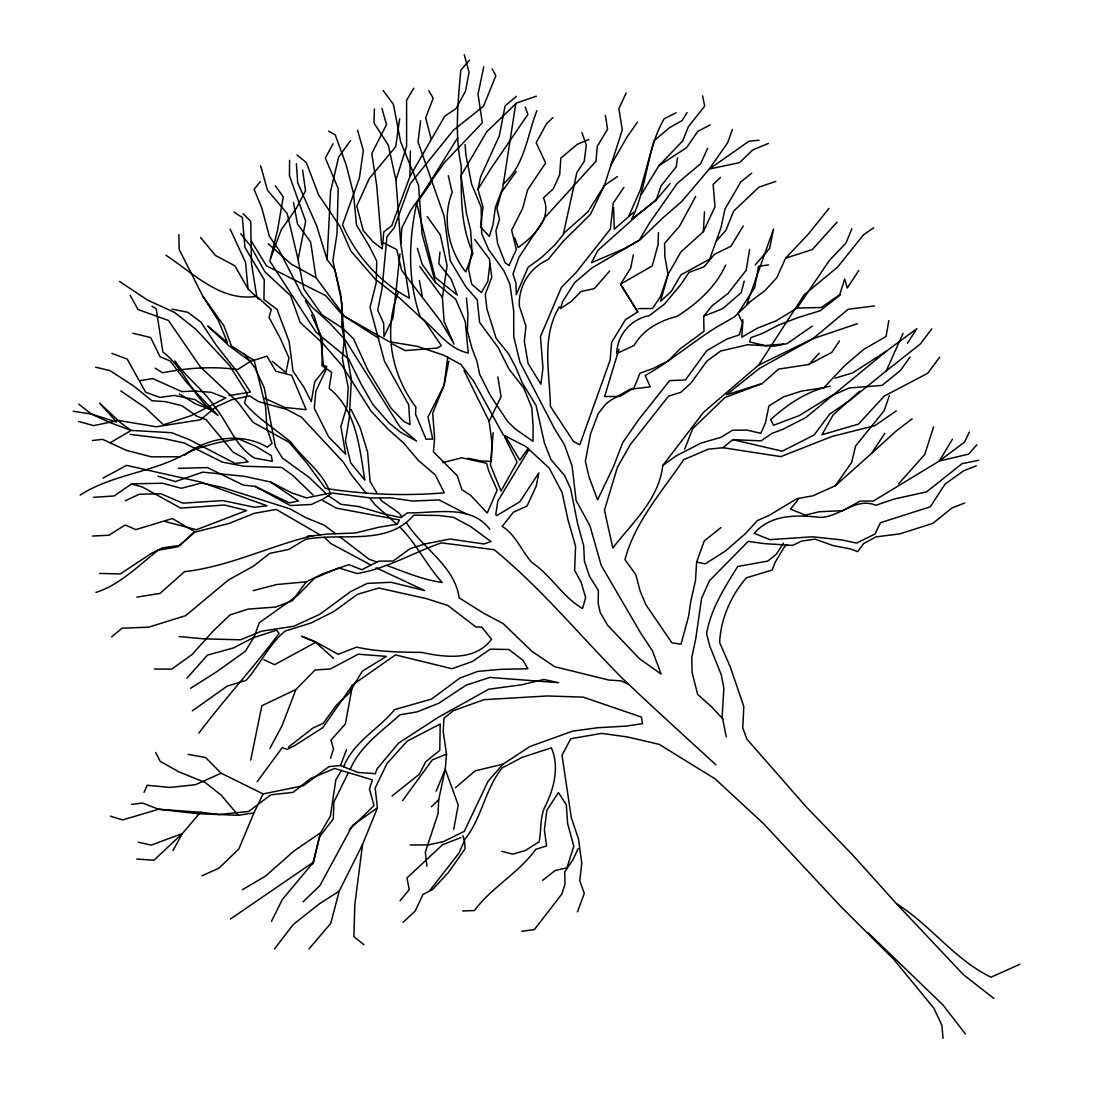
<?xml version="1.0" encoding="UTF-8"?>
<svg xmlns="http://www.w3.org/2000/svg" width="1093" height="1093" viewBox="0 0 1093 1093"><rect width="100%" height="100%" fill="white"/><g stroke="black" fill="none" stroke-linecap="round" stroke-linejoin="round"><path stroke-width="1.5" d="M289.59 160.193L289.454 175.809L305.671 221.21L298.061 259.506L303.813 288.962L321.97 314.798L342.751 328.337L353.463 338.652L367.917 370.172L391.075 408.236L403.741 421.365L410.012 424.63L408.673 404.82L384.435 361.1L370.021 307.42L376.224 282.855L376.743 261.159L369.789 247.045L356.482 224.953L353.476 193.365L346.235 165.111L335.237 134.863L328.651 131.187M399.655 118.741L395.707 146.681L369.202 178.624L356.769 206.085L363.272 230.568L373.027 241.84L382.236 248.849L383.807 231.866L391.8 225.677L409.916 176.519L410.381 151.039M374.407 108.931L373.984 122.99L388.316 145.164L395.939 180.154L400.735 243.548L409.438 298.211C379.736 282.349 355.894 255.694 342.505 224.857L359.392 178.063L363.354 150.561L357.548 130.19M658.464 232.604L658 244.9L652.248 265.927L620.537 284.18L637.779 311.915L625.524 319.539L611.656 342.259L610.099 360.198L579.782 444.81L573.524 441.545L550.407 406.309C549.765 372.904 540.994 337.136 559.425 306.723M410.176 844.998L428.196 844.93L443.444 841.61L464.265 831.377L488.093 781.235L503.026 764.157L529.873 746.546L572.513 731.19L597.734 727.733L625.852 726.135L642.506 723.675L641.427 717.076L583.293 697.156L547.497 695.954L484.103 699.657L453.308 710.696L443.908 718.292L443.225 731.504L446.518 754.129L445.22 769.308L438.689 799.748L438.047 813.575L425.327 852.239L426.912 866.202M326.383 369.01L315.836 391.239L314.265 408.236L328.665 436.927L345.702 454.264L340.866 426.475L347.137 405.681L348.202 387.277L342.396 358.531L344.377 338.243L340.647 293.921L334.936 269.903L327.094 259.574L330.537 191.617L338.652 157.064L350.552 140.573M751.683 173.24L740.849 181.862L724.987 209.009L721.052 227.44L709.74 259.109L680.953 274.849L671.252 291.421L660.473 301.395L668.11 274.316L680.925 251.936L703.373 231.661L704.493 211.905M720.943 527.591L704.261 540.939L696.596 562.021L695.517 580.424L690.694 601.683L688.59 616.315L681.021 644.201L671.935 642.834L645.908 604.784L640.266 591.463L635.771 574.658L624.977 559.63C634.855 521.853 662.249 491.467 683.617 459.743L708.223 449.209L722.979 447.706L780.839 456.628L831.992 436.449L874.796 425.696L896.315 410.859M742.898 319.757L741.805 337.218L757.381 328.16L775.852 320.973L797.07 308.103L829.382 260.448L845.927 243.124L851.898 228.724M400.735 243.548L401.869 227.972L410.585 210.471L444.509 162.461L482.327 122.812L478.024 94.176L483.775 66.769M399.983 253.931L393.125 317.653L383.957 336.576L383.698 323.378L377.713 310.207L382.058 288.484L386.949 236.648L394.218 227.822L410.299 183.624L453.431 130.19L483.557 106.158L495.867 75.608L492.082 68.791M439.973 252.005L438.812 263.604L451.122 279.057L457.229 295.028L435.041 277.253L416.652 203.353L430.574 183.46M489.883 263.755L487.833 281.229L481.385 292.582L471.67 284.153L468.514 269.083L471.985 251.13L470.618 230.391L466.465 213.436L460.986 175.741L486.645 131.87L516.593 102.988L536.39 96.198M493.189 432.609L490.484 465.181L501.018 491.058L517.139 462.175L504.638 437.009M420.641 120.817L418.018 142.022L444.086 215.922L450.22 260.708L466.001 287.022L477.217 299.687L479.581 322.312L498.203 347.67L509.119 369.297L523.807 388.083L531.826 407.839L533.152 426.707L532.96 441.326L515.541 429.166L507.767 421.666L490.552 395.83L479.636 374.202L476.999 361.482L471.971 348.298L467.339 330.878L467.954 313.896L466.451 297.979M515.732 103.821L502.712 188.215L495.443 207.123L492.943 225.062L489.35 236.402L480.578 227.03L483.051 207.192L477.928 189.308L480.551 177.025L499.296 135.874L505.116 105.857L516.374 96.375M392.059 795.977L419.357 774.213L425.683 761.807L439.769 750.399L440.206 723.976L407.142 741.163L387.072 763.46L375.145 788.053L377.44 807.85L362.548 844.465L354.801 904.772L353.872 936.633L363.942 944.694M447.747 357.001L444.072 385.269L432.691 413.168L434.604 438.156L433.443 451.846L457.298 475.756L461.861 489.678L470.564 495.279L487.232 513.041L497.178 490.129L488.694 470.851L486.631 463.309L461.711 457.803L442.72 462.64M514.653 237.659L518.191 247.551C533.439 236.607 552.662 218.518 543.453 197.86L553.304 188.843L559.698 174.648L560.805 158.13L577.241 144.358L588.799 139.48M677.523 157.761L676.266 166.723L661.115 185.878L656.101 200.005L637.315 215.212L597.926 250.365L591.491 262.662L624.13 248.78L639.241 240.2L649.406 223.163L677.25 183.364L700.64 163.718L707.677 148.265M453.991 344.145L444.1 321.356L442.405 297.487L447.119 265.626L440.288 234.858L427.213 216.496M749.634 249.423L746.218 270.203L728.075 293.43L712.09 305.794L703.701 316.219L704.001 331.316L680.01 348.913L668.315 360.786L653.204 368.423L639.938 373.219L634.022 387.878L619.868 396.458L604.607 396.554L618.952 349.295M888.814 320.632L886.027 336.535L863.757 349.35L844.479 365.827L823.917 387.66L801.552 391.089L783.531 396.868L768.925 405.913L765.442 422.923L760.865 433.32L746.97 430.109L732.665 430.191L720.874 437.35L700.941 443.13L675.911 456.013L662.741 465.536C659.202 498.818 632.287 522.85 612.818 547.921L604.443 510.226L617.436 467.23L630.36 444.509L668.533 396.158L680.857 392.305L691.172 382.81L706.966 361.018L720.615 351.031L747.68 344.732L773.994 346.194L787.028 343.639L812.249 326.151M416.652 203.353C408.563 240.788 407.457 280.491 420.313 317.011C436.039 329.266 447.597 348.612 468.255 353.039L465.249 321.465L455.74 299.345L435.383 282.486L422.144 264.192L417.376 248.289M453.704 829.437L458.227 805.049L445.22 769.308L436.175 791.236M343.653 766.767C353.613 741.641 378.465 729.414 394.6 709.63L431.612 699.028L459.825 678.097L477.832 671.389L500.69 669.367L527.878 668.725L522.932 660.268L508.887 649.502L490.279 649.146L472.381 661.511L452.01 668.711L395.434 654.912L352.602 684.887L345.347 723.976L330.988 740.098L333.515 749.047L330.496 758.337M633.325 254.86L630.716 268.086L620.537 284.18L637.779 311.915M448.84 361.182L444.072 385.269L427.991 416.966L432.719 439.113L426.038 439.154L415.531 414.22L415.873 407.142C391.294 374.516 383.069 330.728 398.344 292.145M670.159 183.528L656.101 200.005L631.549 219.392C647.575 187.463 646.031 149.809 664.189 118.713L675.993 112.784M271.488 921.344L282.322 899.512L313.609 862.022L319.32 836.992L333.283 818.971L333.911 801.989L348.366 772.628M250.68 760.141L261.883 705.736L295.916 689.492L315.098 670.023L330.346 668.984L358.203 654.201L386.403 656.387L362.357 671.157L348.954 693.399L336.302 705.272L323.296 723.279L312.899 728.061L288.456 747.079M312.694 863.907L320.673 832.729L330.373 816.157L335.852 779.815L341.412 770.524M744.21 281.092L741.259 292.596L722.664 308.691L703.701 316.219M362.548 844.465L339.213 891.109L330.742 923.421L308.909 949.025M536.882 110.748C527.086 135.546 524.736 165.849 503.108 183.966M626.166 92.973L618.898 108.631L622.286 129.958L604.374 185.482L590.439 214.406L562.922 241.608L548.003 259.628A49.554 48.693 24.3 0 0 519.339 306.026L525.938 326.274L524.326 341.385L528.097 363.532L540.912 384.203L542.975 367.685L540.448 336.562L561.433 287.377L575.943 272.663L610.386 229.052L613.228 203.093L623.884 187.463M395.939 180.154L406.596 146.202L406.596 100.214L413.755 88.301M933.572 426.857L924.719 454.524L898.569 483.844M889.36 395.721L884.087 410.818L855.587 445.958L851.625 462.489L835.38 485.702L813.151 495.744L796.975 498.668L769.158 515.349L757.326 520.61L745.658 533.425L725.479 550.995L705.217 563.865L696.596 562.021M732.406 129.439L727.733 142.596L709.275 169.046L681.677 201.577L662.864 217.89L640.238 239.709L592.064 267.853L574.699 282.581L562.663 301.518L560.422 308.609L571.256 301.463L581.08 291.503L594.387 288.593L609.703 270.968M577.487 911.822L584.277 893.377L579.741 880.671L581.777 863.21L578.443 838.7L571.352 817.988L562.007 755.304L570.751 738.745L601.656 733.362L627.491 736.983L659.134 744.333L715.15 778.899L763.747 823.876L840.271 905.96L893.801 959.408L933.873 1008.211L941.852 1025.152L943.054 1038.35M270.449 258.809L281.256 229.708L296.34 208.339L305.534 190.824L302.597 169.962M188.201 754.361L205.662 757.572L221.087 773.202L263.126 793.928L303.526 785.662L328.925 766.644L340.524 765.51L346.454 749.784M375.268 773.666L377.153 768.707L398.59 743.103L438.17 717.391L488.667 689.246L521.511 684.805L543.822 679.477L558.687 682.688L489.869 677.441L466.164 685.133L438.853 703.236L417.075 711.857L399.956 714.795C381.689 731.477 360.321 745.822 350.17 769.363M295.916 689.492L282.008 725.848L269.875 748.473M684.696 449.141L692.675 428.688L725.001 397.524L762.135 383.588L778.544 369.12L808.875 364.475L831.828 352.37L839.451 340.92M263.126 793.928L253.959 812.864L238.78 849.042L218.955 868.156L202.082 875.766M144.085 792.343L147.186 785.252L169.962 787.438L195.456 784.719L221.087 773.202M628.762 216.154L640.334 189.977L654.024 140.792L669.599 127.608L682.046 120.613L687.114 112.538M722.979 447.706L732.843 439.632L782.219 451.204L814.148 434.987L829.683 414.083L850.559 399.874L886.286 370.896L903.037 333.338M828.986 208.38L808.028 234.448L785.594 258.167L776.904 277.567L765.223 290.369L746.888 304.168L773.571 228.997L769.65 248.357L755.181 264.957M578.156 848.605L573.115 859.481L564.767 871.804L565.013 884.059L561.87 893.992L534.409 929.542L521.894 931.291M703.373 231.661L715 206.796L713.128 184.457L720.451 177.394M969.341 431.995L964.559 442.064L939.379 461L873.362 501.031L860.013 501.113L843.017 510.65L819.19 511.743L805.418 515.131L790.512 509.092L798.887 498.654M695.64 196.453L679.518 226.278L664.585 243.343L664.845 256.554L668.055 274.452L660.377 296.681L652.507 308.513L638.189 308.609M333.092 143.757L325.331 158.061L338.161 188.515L337.013 233.779L332.846 260.476L342.3 304.756L341.754 325.523L351.386 379.23L349.282 417.922L345.443 441.066L350.634 462.735L364.816 480.1C359.474 447.679 356.632 410.49 329.143 388.329L331.685 372.276L322.025 365.731L322.462 339.322L311.478 314.852M467.927 458.24L481.344 460.986L491.372 461.396L491.946 442.528L489.145 421.311L501.072 396.718L497.821 376.921M172.981 850.559L182.326 833.576L200.511 812.249L219.16 814.49L248.685 811.471L270.791 794.83L293.156 792.329L310.549 778.544L334.677 768.488L372.385 779.883L369.434 789.037L374.052 805.514L349.241 829.724M424.972 190.1L457.83 137.54M409.916 176.519L444.728 116.254L456.041 108.549L465.468 91.252L469.061 72.316L464.238 54.65M610.386 166.027L626.767 137.472L637.383 122.238M529.19 449.25L497.861 500.977L495.744 514.666L496.728 515.609L519.831 501.783L538.822 472.9L536.226 486.125L527.072 505.991L513.355 512.207L502.179 526.43C516.292 535.119 521.347 551.118 532.209 562.772C551.35 575.642 562.553 596.915 582.514 608.487L585.643 597.611L581.039 582.077L574.617 570.314L575.574 546.254L567.895 519.421L562.116 492.56L549.232 468.118L525.911 446.559L503.258 434.905L474.061 381.785L460.836 364.406L443.485 355.088L417.061 346.29L389.299 341.74L342.505 315.139L325.755 295.643L266.46 265.831L251.39 241.198M725.602 265.148C715.491 287.295 697.225 303.567 676.991 316.383C659.762 320.714 643.19 329.553 634.145 345.429L616.643 353.545A41.274 40.55 24.3 0 1 649.297 315.604L664.353 304.196L680.666 284.754L689.014 272.444L704.165 266.692L714.426 254.368L730.957 246.239L743.24 226.019M952.454 439.167L939.379 461L968.535 454.169L976.896 444.755M641.386 194.431L658.874 165.726L682.729 140.901L688.262 126.911L704.698 106.062L702.567 95.815M477.928 189.308L490.566 169.073L527.878 114.423L525.186 107.005M543.89 219.556L518.861 257.456L512.986 274.001L516.033 283.415L516.251 294.727L528.124 267.293L541.759 257.306L554.875 244.969L563.264 234.53L576.844 172.653L584.249 161.286L586.313 145.055L581.886 132.485M662.741 465.536L703.482 412.362L758.61 365.117L804.284 294.659L837.621 267.075L863.456 234.886L873.662 227.768M907.381 343.27L916.904 328.624L886.655 350.949L805.883 417.485L782.738 429.412L772.314 433.252L761.015 440.875L732.843 439.632M783.544 543.098L776.126 554.465L767.669 561.119L737.72 566.488C724.686 587.378 710.764 609.02 706.584 633.667L709.685 645.908L721.23 674.613L723.88 688.276L722.172 716.325L726.258 736.846M858.838 270.463L847.253 287.978L844.684 279.029L839.738 294.632L821.389 307.475L797.07 308.103M835.38 485.702L871.504 453.458L884.838 433.32M516.224 171.615L501.359 192.464L496.905 208.531L499.501 219.365L495.908 230.705L497.588 243.425L505.13 262.716L508.996 265.531L516.32 249.45L511.647 230.131L522.673 208.367L527.564 189.936L545.639 162.939L536.171 142.718L546.445 123.851L552.908 117.607M528.261 448.321L519.762 460.167L505.39 436.23M910.073 357.069L900.509 370.39L882.106 385.392L849.206 387.974L830.762 396.103L799.174 415.641L773.598 425.232L770.62 419.589C787.602 404.314 807.372 390.761 830.079 386.198M352.602 684.887L322.9 727.528L294.632 745.631L287.076 749.443L282.267 747.585L257.169 781.7M402.579 800.622L432.322 759.881L446.518 754.129M111.691 636.85L122.074 628.202L148.689 627.177L185.687 615.632L228.41 579.987L253.426 566.16L269.875 553.318L288.88 549.437L305.384 539.423C341.207 532.086 387.086 546.691 413.687 515.172L438.99 515.486L453.335 517.29L470.7 526.621L491.03 541.582L483.912 543.986L449.947 539.013L425.232 543.877L410.053 548.686L393.125 561.051L378.806 561.146L361.797 569.74L348.817 564.63L322.749 573.757L306.218 581.872L292.268 600.822L275.696 607.066L248.056 609.115L230.049 614.894L212.957 631.207L192.163 654.447L171.738 669.121L154.386 669.012M939.666 357.22L927.752 373.26L884.251 396.09L858.497 424.098L821.922 434.768L833.262 414.739L859.617 391.157M931.81 328.815L920.32 344.008L886.286 370.896M274.425 949.025L293.17 924.569L319.388 903.843L339.213 891.109M430.109 890.085L458.964 853.114L464.443 840.818L462.913 835.639M260.284 181.629L254.095 189.417L261.664 207.615L269.384 236.334L279.207 250.434L302.023 294.632L312.284 307.297L329.772 323.227L345.374 340.114L400.038 427.049L416.542 441.094L400.612 432.241L388.985 422.868L372.877 404.574L361.018 383.889L348.612 358.969L316.109 332.286L269.862 261.186L277.69 229.503L283.265 196.808L275.327 185.796M198.83 733.184C224.571 698.974 253.508 667.673 279.07 633.462L276.625 630.169L252.92 637.861L233.547 647.889L207.451 655.117L186.958 678.138M400.052 900.755L409.247 889.62L406.965 877.952L442.569 844.725L461.041 837.525M469.525 60.019L460.754 70.294C458.117 101.991 454.415 134.439 461.246 165.822C461.137 195.374 460.331 225.527 472.968 253.016L465.7 271.925C448.622 249.969 441.681 218.655 452.201 192.395L448.294 175.672M836.992 222.139L812.331 249.559L785.594 258.167M808.875 364.475L819.176 353.176M716.543 240.665L725.807 230.514L733.608 211.154L759.048 187.081L775.77 181.438M544.806 217.671L595.986 161.245L597.256 146.339L607.585 129.111L605.331 115.339M787.138 544.369L784.105 547.333L775.32 562.007L772.136 570.054L746.519 577.76C731.067 595.152 720.615 619.225 719.645 642.547L730.138 666.539L743.8 706.543L742.789 727.788L746.82 739.073L806.251 806.935L852.622 854.945L896.52 903.733L963.275 974.546L993.81 998.415M303.089 901.807L319.894 885.603L352.493 825.461L377.44 807.85M431.366 806.812L438.689 799.748M748.773 303.212L734.264 316.984L716.803 326.985C692.361 342.205 670.433 361.277 645.225 375.541L650.226 386.84L629.759 389.313L609.935 400.762L605.713 404.082L598.254 413.564L590.548 433.894L585.356 461.287L589.004 476.835L597.57 499.897L613.61 466.301L622.682 442.665L638.462 419.931L669.654 380.583L685.393 380.009L706.761 350.634L726.585 339.199L739.374 334.868L742.489 323.063L738.007 313.185L754.676 287.609L758.556 266.35L768.543 264.875M403.057 922.328L415.244 910.934L423.032 894.375L432.473 889.593L448.362 872.515L465.085 848.824L464.429 839.875C482.068 818.247 484.691 789.529 502.138 767.942L521.976 757.435L551.364 747.831C559.78 767.013 553.755 789.897 544.437 807.768C539.805 818.739 541.459 830.598 539.109 841.815L525.391 850.491L512.617 854.166L501.837 851.338M871.504 453.458L896.11 431.093L912.163 418.81M563.496 233.547L587.911 211.837L604.374 185.482L617.422 176.547M633.749 212.261L614.307 229.202L613.569 207.588M455.412 787.711L475.305 770.811L503.026 764.157M542.647 880.316L555.217 870.465L566.912 867.842L573.811 846.269L567.65 823.671L566.324 804.803L558.455 792.589L546.869 810.118L544.396 829.942L546.609 845.968L535.707 849.343C518.697 873.143 491.905 886.956 474.403 910.565L462.694 910.947M840.23 295.096L820.023 310.795L798.204 317.53L778.312 325.195L762.723 333.31L750.891 337.628L749.538 341.89L764.881 345.566L783.449 344.035M230.473 918.994L313.609 862.022M192.327 710.874L227.139 686.131L246.116 680.352C260.23 664.681 268.577 644.542 285.232 631.057L311.314 622.887L333.993 611.424L357.507 594.291L378.861 588.034L426.297 598.595L447.911 605.536L476.001 627.054L481.726 627.027L491.508 639.227C475.469 661.183 444.974 657.467 421.625 652.398C399.847 652.166 378 651.879 356.632 647.124L338.174 654.324L314.524 641.208L301.682 636.29L315.672 642.37L333.57 658.369M335.688 533.753L324.184 525.159L305.917 517.727L289.987 508.86L222.781 487.574L201.699 482.983L181.288 488.298L162.57 483.229L131.57 483.885L114.273 495.921L93.411 497.37M320.673 832.729L293.812 851.092L265.503 876.108L242.386 889.743M658.874 165.726L686.527 147.719L697.758 131.42L710.218 124.862M264.451 398.166L284.672 407.47L306.177 409.697L291.667 375.35L275.846 371.21L266.965 356.168L250.365 361.455L237.646 369.557C212.739 366.114 187.272 367.863 162.611 372.795L155.124 368.191M190.633 688.262L216.769 671.703L245.542 651.114L254.327 636.44L259.301 622.723L297.419 595.603L314.729 578.047L338.871 567.991L357.11 573.538C387.086 568.551 413.113 552.689 441.435 542.838L494.241 549.738C540.748 587.911 579.372 634.842 621.562 677.578C652.589 707.116 684.245 735.835 715.833 764.745M184.457 455.262C207.588 437.309 241.43 431.926 267.32 447.201L272.007 443.403L266.938 428.333L265.572 406.651L254.163 360.485L231.456 346.003L223.901 325.769L202.806 296.176L179.143 249.395L178.856 234.626M886.655 350.949L852.731 372.85L835.175 378.151M110.092 442.815L131.187 430.423L171.601 432.691L189.39 439.659L235.186 463.446L248.043 461.943L244.149 458.199L233.055 452.133L206.181 419.753L196.562 416.037L182.053 405.749L165.275 401.609L151.9 400.748L133.961 386.225L110.038 370.664L95.678 367.207M315.672 642.37L274.603 664.681L263.755 659.653M102.988 478.106L126.583 465.372L201.249 482.191L267.006 505.772L254.601 507.261L222.781 500.594L182.818 503.149L160.917 493.749L139.139 494.268L125.34 500.744M80.199 495.074C110.653 475.4 147.992 472.927 180.181 456.696C198.052 446.395 218.368 442.078 238.52 438.894L255.844 446.327L271.296 455.672L272.362 461.328L254.642 458.131C235.091 446.395 228.519 423.292 214.515 406.487C203.284 389.559 186.316 377.836 174.976 360.977M758.61 365.117L812.891 338.734L857.336 323.678M1019.851 964.299L991.009 977.21C954.38 959.435 930.594 925.061 896.52 903.733M768.475 143.388L752.681 149.973L739.537 162.638L709.275 169.046L749.047 141.175L759.02 140.205M976.268 465.837L963.534 470.837L945.076 484.09L930.266 506.81L880.466 522.686L874.974 534.04L856.543 543.112L841.678 539.901L812.523 536.786L769.991 539.641L754.238 533.37C770.688 514.106 797.289 514.817 820.256 517.399C839.861 517.071 855.901 496.905 875.835 505.267L894.32 499.023L926.645 491.836L961.963 463.705L978.754 460.262M964.627 503.026L951.88 508.026L932.971 523.315L899.771 533.89L875.985 536.868L863.702 543.549L857.663 551.596L849.971 548.823L833.208 545.626L814.954 539.122L801.634 541.09L792.644 545.393L764.936 543.686L748.199 541.418L709.371 580.82L701.597 598.308L695.708 638.913L691.787 657.344L692.074 672.427L697.662 694.41L711.885 707.103L722.664 718.798M762.135 383.588L726.462 394.751L759.389 368.464L812.891 338.734L848.168 309.278L874.304 305.931M95.952 592.379C119.246 585.274 139.098 565.149 158.157 550.23L177.653 546.814L195.019 532.086L229.202 523.383L254.3 513.327L276.174 509.42L320.222 534.928M253.193 590.603L277.007 584.482L306.218 581.872M229.093 395.557L250.488 392.114L237.208 371.921L216.168 345.156L200.934 322.134L187.859 312.311L172.052 309.114M136.83 597.133L160.056 593.403L184.471 571.694C229.311 566.488 269.643 546.022 312.94 535.611L307.242 536.581L326.752 534.108L355.362 532.988L379.093 527.181L397.169 524.244L399.478 519.981L336.261 508.108L322.695 500.457M140.41 380.555L152.801 378.615L181.78 391.595L194.65 391.048L211.373 392.36L225.786 397.934L191.302 415.6L163.485 424.794L145.56 407.921L120.736 390.87M131.597 804.393L142.445 803.027L158.676 809.244L197.546 813.67L238.26 815.31L253.959 812.864M92.372 440.52L102.564 439.345L126.624 450.425L151.558 456.874L180.181 456.696M92.495 536.048L108.931 535.228L125.217 524.968L135.805 529.613L172.325 518.547L194.54 531.608L180.017 545.38L162.406 547.853L151.066 553.577L120.244 573.962L99.531 573.429M178.309 468.337L207.424 467.585L243.247 485.087L255.202 486.426L289.385 502.876L298.444 500.963L270.436 481.972L244.204 476.288L202.683 472.149L175.413 481.603L157.884 476.193M272.307 361.318L285.888 372.563L288.948 357.917L280.45 338.625L269.069 317.476L271.296 309.442L256.718 296.326C220.622 301.982 193.598 273.414 165.986 255.243M375.514 773.68L357.889 772.45L340.524 765.51M136.775 859.043L153.949 860.246L182.326 833.576L151.217 845.121L138.21 842.184M200.511 812.249L158.676 809.244L122.553 819.941L110.407 816.157M179.102 636.536L203.202 638.79L240.556 639.829L261.377 631.207L293.73 626.289L319.73 614.334L350.771 591.504L367.316 583.389L391.157 582.296L424.712 590.575L376.074 567.759M130.122 434.372L163.13 438.416L184.211 442.993L222.275 462.107L243.835 466.219L281.543 467.394L292.678 475.346L313.104 495.033M73.149 411.255L91.484 414.069L116.678 422.103L99.559 403.085L120.927 423.018L131.187 430.423L109.341 422.349L91.484 414.069L78.682 404.082M132.799 333.228L150.656 337.546L160.097 356.824L170.194 361.004L186.357 382.14L218.026 415.436L209.788 409.342L195.374 403.782L179.43 393.972M164.756 521.416L196.412 529.722L246.608 510.54L224.557 505.021L180.714 508.108L142.609 487.123L131.57 483.885M78.6 421.474L93.656 425.628L118.399 420.45L156.217 426.789L200.456 419.78L215.949 406.951L231.552 399.778L249.614 395.898L258.303 401.5L286.612 409.356L301.559 417.28L343.475 462.298L350.867 474.048L366.032 493.298M377.03 562.034L369.229 559.315L339.786 536.813M386.621 565.382C404.847 571.953 422.841 579.891 442.214 582.46C426.42 565.149 416.283 543.412 399.71 526.894M111.896 353.381L127.225 359.105L145.697 392.305L159.933 397.387L174.211 395.42L194.814 399.532L211.728 410.285C191.07 394.423 183.829 367.371 162.871 352.083L156.231 308.827L151.913 306.163M628.297 684.081L621.152 680.884L608.733 680.024L554.547 666.675L531.826 651.25L503.135 623.584L483.844 613.337L459.21 597.912C454.565 565.573 422.595 548.604 406.282 522.522M384.053 243.083L396.732 249.532L401.664 270.285L440.766 321.383L452.324 340.756M270.436 481.972L291.585 492.806L306.477 497.902L330.236 493.039C323.159 472.203 303.581 459.647 291.08 442.337C275.491 429.125 257.88 418.81 244.504 403.003L247.182 393.548L229.448 365.363L195.825 329.239L174.497 312.393L147.705 300.192L119.479 281.407M392.36 343.912L405.216 350.607L437.132 348.052L441.381 345.661L424.685 321.233L400.393 298.744L375.186 279.084L350.785 250.939L340.292 226.948L318.678 194.991L306.368 162.693L296.982 154.892M371.019 565.081L330.755 543.508L324.43 537.414M466.629 514.12L439.154 499.925L412.457 501.031L390.925 497.861L370.896 497.984L332.149 493.039L323.665 498.75L311.382 504.488L290.41 505.553L255.202 486.426M378.82 338.297L344.705 316.533L316.027 277.704L291.325 264.178L268.168 243.712M233.943 212.028L242.359 217.575L244.928 247.442L264.26 279.794L263.946 299.578L277.021 309.401L289.099 341.412L293.02 371.101L303.827 387.072L311.273 401.65L314.702 381.812L326.807 366.647L323.446 365.253L320.495 336.494L314.374 316.724L305.48 300.739M328.255 495.662L340.961 504.297L358.654 506.551L382.167 513.478L400.858 517.617L407.443 512.849C434.809 513.519 470.646 503.736 489.828 529.326M250.365 361.455L228.437 345.32L207.766 326.083L227.453 342.615L218.477 320.755L202.806 296.176M396.814 524.298L374.844 504.57L370.144 498.558M200.538 237.413L215.389 255.434L234.872 265.79L247.988 288.825L258.686 299.14M867.992 932.671L942.876 1004.863L965.392 1033.964M326.233 493.817L309.415 477.6L282.322 457.967L275.409 446.682L264.246 387.783L254.778 367.562L244.012 353.476M243.124 213.654L250.721 221.36L251.472 263.44L256.718 296.326M238.26 815.31L221.169 795.13L205.17 782.492L178.992 771.89L160.179 761.343L155.643 752.503M240.706 233.683L250.488 245.884L264.834 271.747L290.588 295.643L300.179 322.476L322.531 343.093L342.054 365.609L371.101 411.187L388.056 429.18L403.618 443.007L418.346 460.426L435.328 474.949L444.264 492.82C404.615 496.154 364.707 494.569 325.372 488.352L306.75 462.995L289.167 442.351L252.989 422.294L237.809 402.101L200.374 366.947L168.445 320.454L138.005 309.538L130.176 295.233M401.91 516.852L398.863 512.904L381.443 500.744L379.777 497.93M474.704 239.463L489.377 259.014L491.782 277.198L485.237 294.454L486.945 309.059L496.113 338.256L508.832 354.214L515.759 367.371L522.276 382.905L536.076 405.462L544.451 443.143L550.968 459.62L564.644 475.564L570.628 488.735L577.5 523.137L583.676 545.735L584.454 561.296L589.523 576.366L598.39 590.452L598.158 603.199L600.248 612.613L607.653 625.305L639.323 658.601L661.101 674.039L652.535 650.977L640.73 633.12L601.232 565.436L589.96 525.883L576.107 500.498L572.09 466.083L564.521 444.906L554.67 428.934L519.954 362.166L513.737 336.726L513.696 310.781L509.844 283.92L503.859 270.75L488.653 249.614L481.658 233.615L481.139 207.205L471.616 184.157L465.796 154.468L465.126 144.577M383.124 90.5L393.384 104.3L400.653 141.912L418.605 185.632L422.007 233.806L435.383 282.486M419.78 266.473L442.405 297.487M428.743 90.692L433.224 98.22L425.655 117.812L431.27 139.262M376.894 493.025L370.09 481.48L367.617 452.242L359.966 427.295L351.031 409.424M489.145 421.311L464.006 370.472M230.117 229.038L245.57 262.429L247.988 288.825M327.094 259.574L316.738 226.019L297.706 182.886L296.381 163.663M381.949 108.48L386.498 124.588L371.784 153.635L376.689 185.209L381.676 244.613M260.64 165.808L267.471 190.182L287.172 213.545L298.061 259.506M419.357 280.532L422.349 296.34M293.471 202.451L297.528 224.038L310.603 241.949L316.027 277.704"/></g></svg>
